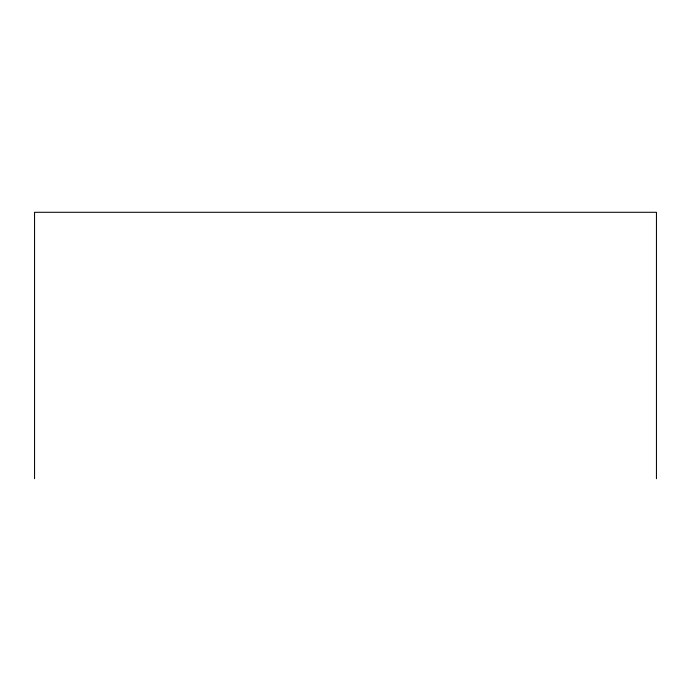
<?xml version="1.0" encoding="UTF-8"?>
<svg xmlns="http://www.w3.org/2000/svg" width="691" height="691" viewBox="0 0 691 691"><rect width="100%" height="100%" fill="white"/><g stroke="black" fill="none" stroke-linecap="round" stroke-linejoin="round"><path stroke-width="1.04" d="M656.45 478.708L656.45 212.292L34.55 212.292L34.55 478.708"/></g></svg>
